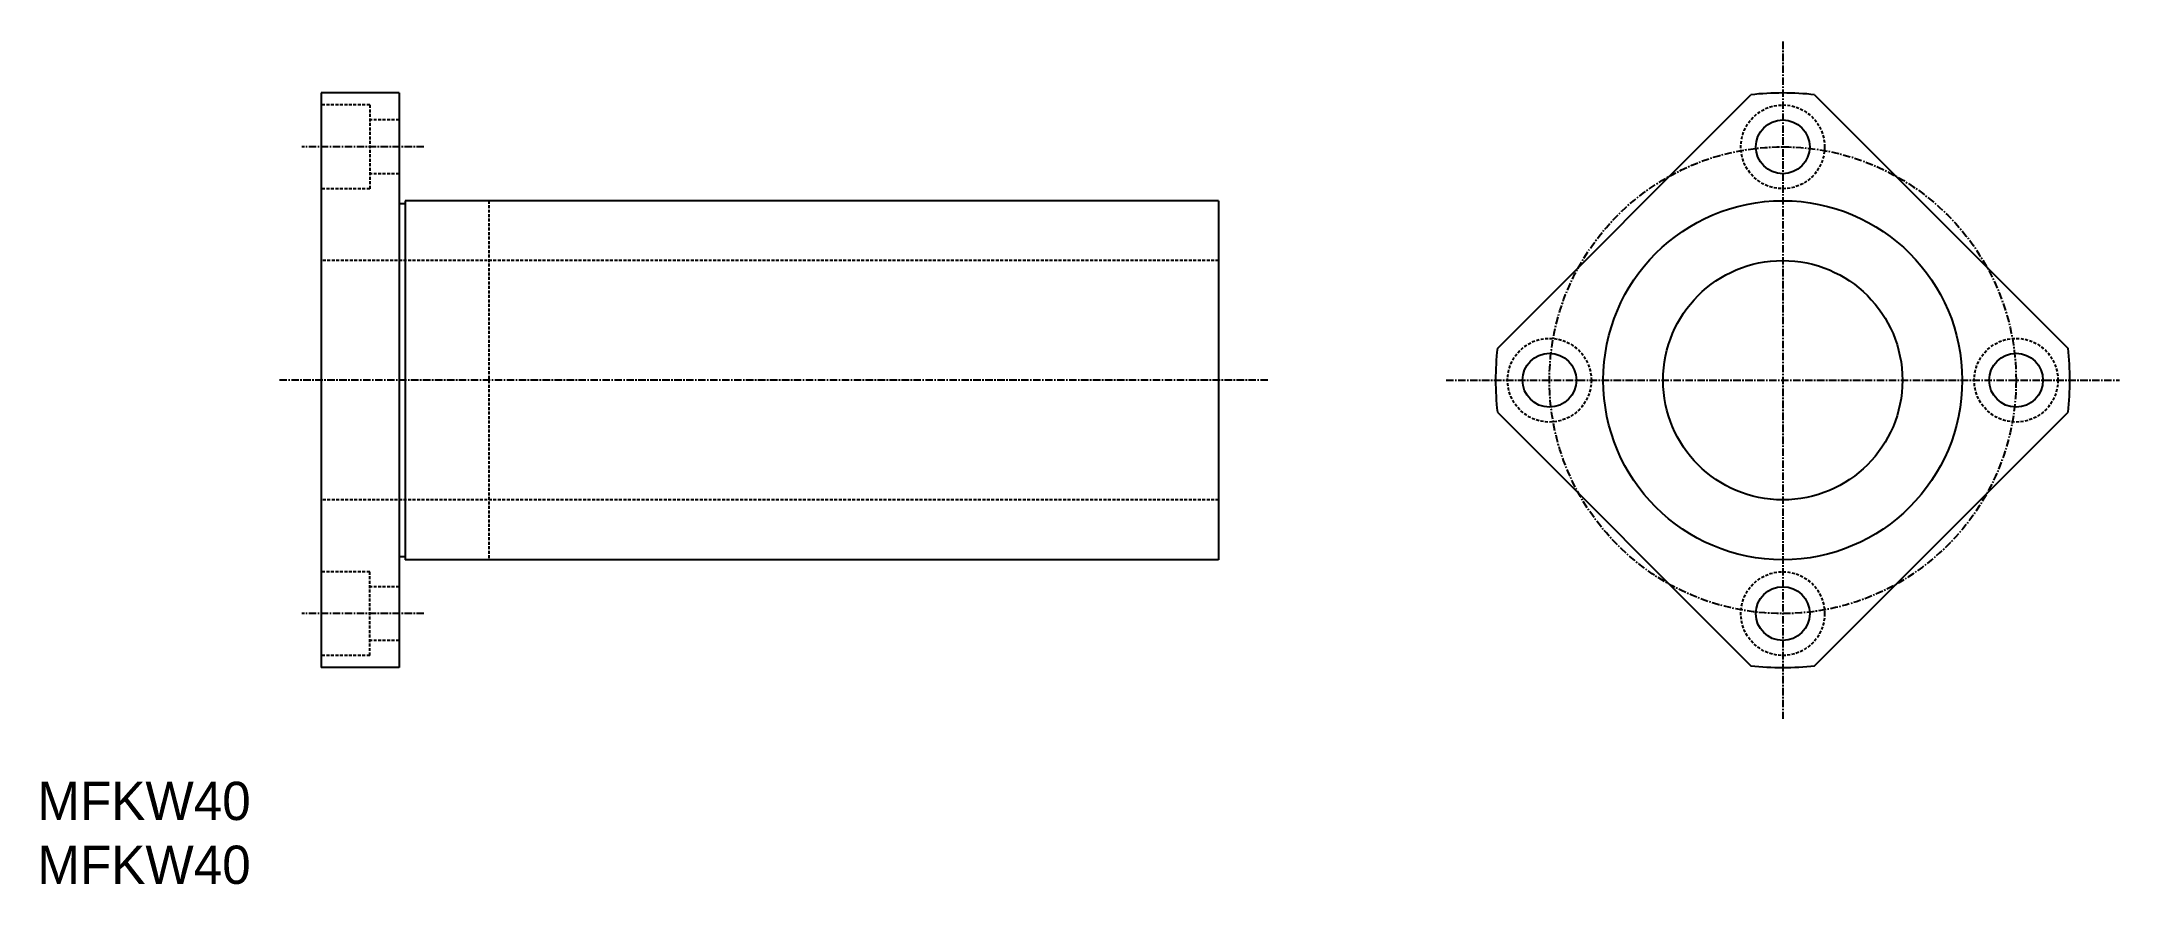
# Model space of a CAD drawing. Extents: x 70 to 417, y 11 to 151.
import ezdxf

# ---------------------------------------------------------------- set-up
doc = ezdxf.new("R2010")
doc.units = 0
doc.linetypes.add('CENTER', pattern=[2, 1.25, -0.25, 0.25, -0.25])
doc.linetypes.add('DASHED', pattern=[0.75, 0.5, -0.25])
doc.layers.get('0').update_dxf_attribs({"linetype": 'CONTINUOUS'})
doc.layers.add('CENTER', color=1, linetype='CENTER')

msp = doc.modelspace()

# ---------------------------------------------------------------- linework, layer by layer
at = {"color": 7, "linetype": 'CONTINUOUS'}
for p, q in [((116.45, 142.89), (116.45, 46.89)), ((129.45, 142.89), (116.45, 142.89)), ((129.45, 142.89), (129.45, 46.89)), ((313.05, 100.21), (355.42, 142.59)), ((366.08, 142.59), (408.46, 100.21)), ((130.45, 124.39), (129.45, 124.39)), ((130.45, 124.89), (130.45, 64.89)), ((266.45, 124.89), (130.45, 124.89)), ((266.45, 124.89), (266.45, 64.89)), ((313.05, 89.56), (355.42, 47.18)), ((366.08, 47.18), (408.46, 89.56)), ((130.45, 65.39), (129.45, 65.39)), ((266.45, 64.89), (130.45, 64.89)), ((129.45, 46.89), (116.45, 46.89))]:
    msp.add_line(p, q, dxfattribs=at)
at = {"color": 3, "linetype": 'DASHED'}
for p, q in [((124.55, 140.89), (116.45, 140.89)), ((124.55, 140.89), (124.55, 126.89)), ((129.45, 138.39), (124.55, 138.39)), ((129.45, 129.39), (124.55, 129.39)), ((124.55, 126.89), (116.45, 126.89)), ((144.45, 124.89), (144.45, 64.89)), ((266.45, 114.89), (116.45, 114.89)), ((266.45, 74.89), (116.45, 74.89)), ((124.55, 62.89), (116.45, 62.89)), ((124.55, 48.89), (124.55, 62.89)), ((129.45, 60.39), (124.55, 60.39)), ((124.55, 48.89), (116.45, 48.89)), ((129.45, 51.39), (124.55, 51.39))]:
    msp.add_line(p, q, dxfattribs=at)
for centre in [(360.75, 133.89), (321.75, 94.89), (399.75, 94.89), (360.75, 55.89)]:
    msp.add_circle(centre, 7, dxfattribs=at)
at = {"color": 7, "linetype": 'CONTINUOUS'}
for centre, radius in [((360.75, 133.89), 4.5), ((360.75, 94.89), 30), ((360.75, 94.89), 20), ((321.75, 94.89), 4.5), ((399.75, 94.89), 4.5), ((360.75, 55.89), 4.5)]:
    msp.add_circle(centre, radius, dxfattribs=at)
for start, end in [(83.6248, 96.3752), (173.6248, 186.3752), (353.6248, 6.3752), (263.6248, 276.3752)]:
    msp.add_arc((360.75, 94.89), 48, start, end, dxfattribs=at)
at = {"layer": 'CENTER', "color": 1, "linetype": 'CENTER'}
for p, q in [((360.75, 151.48), (360.75, 38.29)), ((133.61, 133.89), (113.21, 133.89)), ((274.69, 94.89), (109.28, 94.89)), ((304.47, 94.89), (417.03, 94.89)), ((133.61, 55.89), (113.21, 55.89))]:
    msp.add_line(p, q, dxfattribs=at)
msp.add_circle((360.75, 94.89), 39, dxfattribs=at)

# ---------------------------------------------------------------- texts
at = {"color": 7, "linetype": 'CONTINUOUS'}
for p in [(68.98, 21.39), (68.98, 10.72)]:
    msp.add_text('MFKW40', height=6.4, dxfattribs=at).set_placement(p)

doc.saveas('drawing.dxf')
